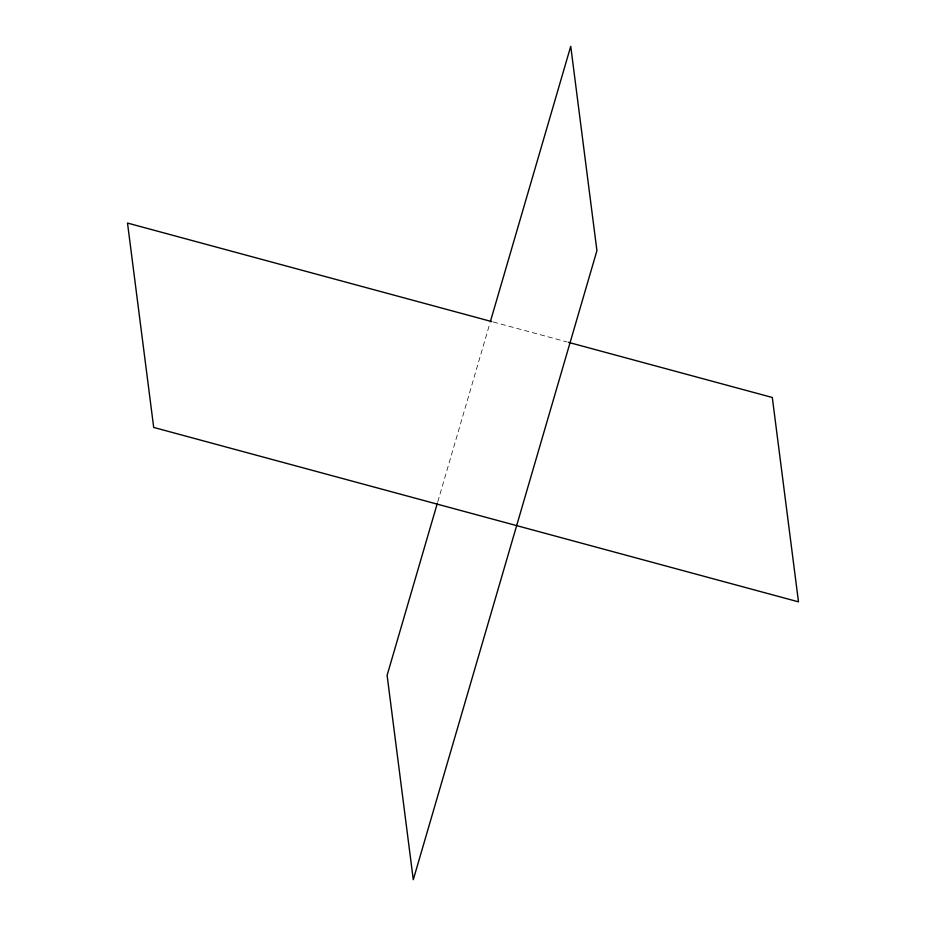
<?xml version="1.0" encoding="UTF-8"?>
<svg xmlns="http://www.w3.org/2000/svg" width="926" height="926" viewBox="0 0 926 926"><rect width="100%" height="100%" fill="white"/><g stroke="black" fill="none" stroke-linecap="round" stroke-linejoin="round"><path stroke-width="0.69" stroke-dasharray="4.63 3.47" d="M437.778 501.765L490.074 322.63M493.176 321.982L567.152 341.983"/><path stroke-width="1.39" d="M437.373 503.154L387.103 675.332L413.285 879.7L596.923 250.668L570.74 46.3L490.479 321.241M491.775 321.6L127.51 223.062L153.693 427.43L798.49 601.854L772.307 397.485L568.541 342.365"/></g></svg>
